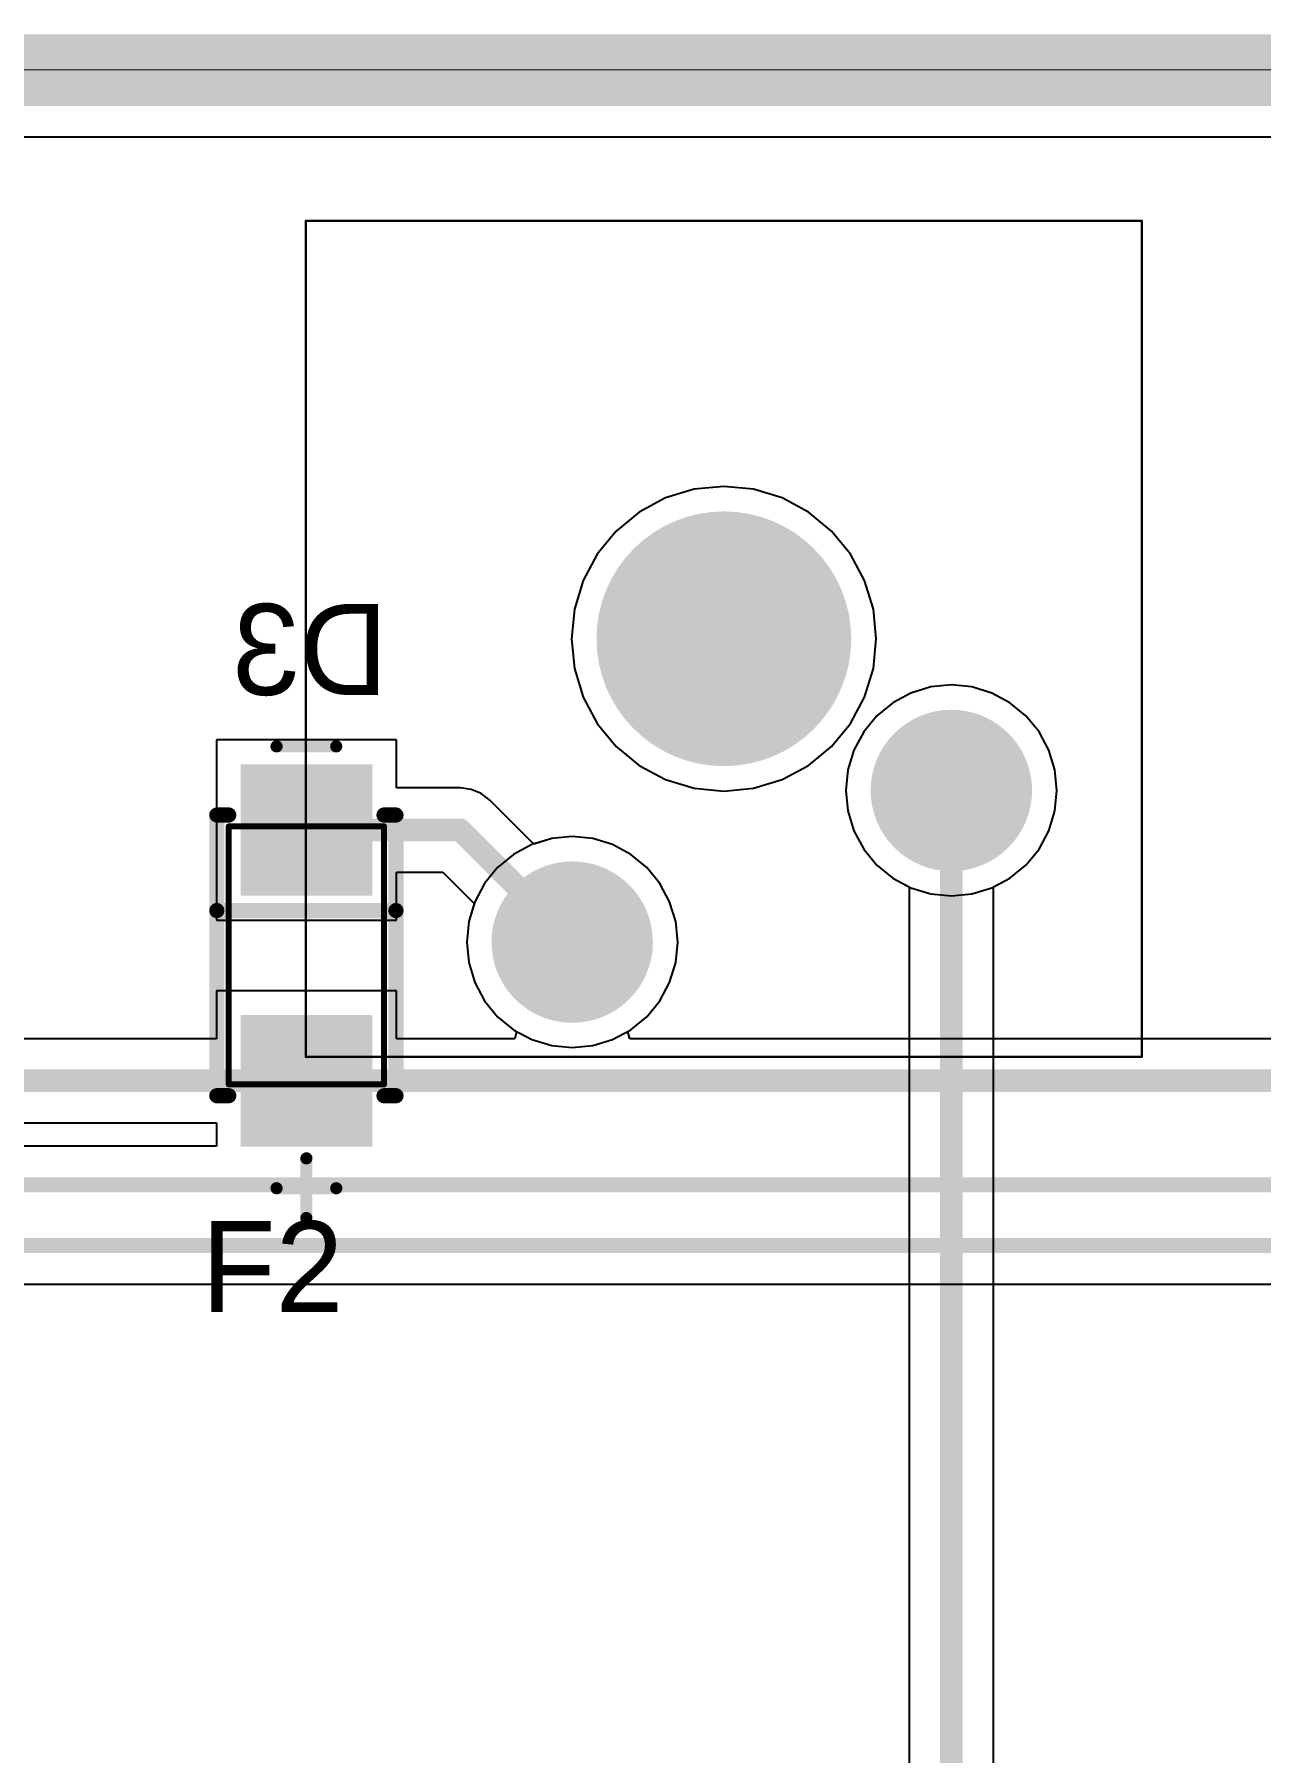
# Model space of a CAD drawing. Header units: millimetres. Extents: x 25 to 374, y 23 to 150.
# Drawn here: x 80.62 to 101.16, y 121.12 to 149.9 of the extents above; entities that cross this region are included whole.
import ezdxf

# ---------------------------------------------------------------- set-up
doc = ezdxf.new("R2010")
doc.units = ezdxf.units.MM
for name, color, linetype in [('BottomLayer', 5, 'Continuous'), ('BottomOverlay', 54, 'Continuous'), ('BottomPaste', 16, 'Continuous'), ('BottomSolder', 6, 'Continuous'), ('KeepOutLayer', 6, 'Continuous'), ('Mechanical1', 6, 'Continuous'), ('Mechanical13', 56, 'Continuous'), ('Mechanical15', 56, 'Continuous'), ('MultiLayer', 9, 'Continuous'), ('PadHoleLayer', 156, 'Continuous'), ('TopLayer', 1, 'Continuous'), ('TopOverlay', 2, 'Continuous'), ('TopSolder', 216, 'Continuous')]:
    doc.layers.add(name, color=color, linetype=linetype)

# ---------------------------------------------------------------- blocks, each defined once
blk = doc.blocks.new('SMA_DO_214AC__S1_B_31')
at = {"layer": 'BottomLayer'}
for points in [[(-1.1, -1), (-1.1, 1), (-3.1, -1), (-3.1, 1)], [(3.1, -1), (3.1, 1), (1.1, -1), (1.1, 1)]]:
    blk.add_solid(points, dxfattribs=at)
at = {"layer": 'BottomOverlay', "const_width": 0.254}
for points in [[(-2.35, 1.3), (-2.35, 1.5)], [(2.35, 1.5), (-2.35, 1.5)], [(-0.75, -1.5), (-0.75, 1.5)], [(2.35, 1.3), (2.35, 1.5)], [(-2.35, -1.5), (-2.35, -1.3)], [(2.35, -1.5), (-2.35, -1.5)], [(2.35, -1.5), (2.35, -1.3)]]:
    blk.add_lwpolyline(points, dxfattribs=at)
at = {"layer": 'BottomOverlay', "const_width": 0.127}
for points in [[(-2.414, 1.5, 1), (-2.287, 1.5, 1)], [(-2.414, 1.5, 1), (-2.287, 1.5, 1)], [(-0.814, 1.5, 1), (-0.687, 1.5, 1)], [(2.287, 1.5, 1), (2.414, 1.5, 1)], [(2.287, 1.5, 1), (2.414, 1.5, 1)], [(-2.414, 1.3, 1), (-2.287, 1.3, 1)], [(2.287, 1.3, 1), (2.414, 1.3, 1)], [(-2.414, -1.3, 1), (-2.287, -1.3, 1)], [(-2.414, -1.5, 1), (-2.287, -1.5, 1)], [(-2.414, -1.5, 1), (-2.287, -1.5, 1)], [(-0.814, -1.5, 1), (-0.687, -1.5, 1)], [(2.287, -1.3, 1), (2.414, -1.3, 1)], [(2.287, -1.5, 1), (2.414, -1.5, 1)], [(2.287, -1.5, 1), (2.414, -1.5, 1)]]:
    blk.add_lwpolyline(points, format="xyb", close=True, dxfattribs=at)
at = {"layer": 'BottomPaste'}
for points in [[(-1.1, -1), (-1.1, 1), (-3.1, -1), (-3.1, 1)], [(3.1, -1), (3.1, 1), (1.1, -1), (1.1, 1)]]:
    blk.add_solid(points, dxfattribs=at)
at = {"layer": 'BottomSolder'}
for points in [[(-0.998, -1.102), (-0.998, 1.102), (-3.202, -1.102), (-3.202, 1.102)], [(3.202, -1.102), (3.202, 1.102), (0.998, -1.102), (0.998, 1.102)]]:
    blk.add_solid(points, dxfattribs=at)
at = {"layer": 'Mechanical13', "const_width": 0.1}
for points in [[(2.16, 1.3), (-2.16, 1.3)], [(-2.16, -1.3), (-2.16, 1.3)], [(2.16, -1.3), (2.16, 1.3)], [(2.16, -1.3), (-2.16, -1.3)]]:
    blk.add_lwpolyline(points, dxfattribs=at)
at = {"layer": 'Mechanical13', "const_width": 0.05}
for points in [[(-2.185, 1.3, 1), (-2.135, 1.3, 1)], [(-2.185, 1.3, 1), (-2.135, 1.3, 1)], [(2.135, 1.3, 1), (2.185, 1.3, 1)], [(2.135, 1.3, 1), (2.185, 1.3, 1)], [(-2.185, -1.3, 1), (-2.135, -1.3, 1)], [(-2.185, -1.3, 1), (-2.135, -1.3, 1)], [(2.135, -1.3, 1), (2.185, -1.3, 1)], [(2.135, -1.3, 1), (2.185, -1.3, 1)]]:
    blk.add_lwpolyline(points, format="xyb", close=True, dxfattribs=at)
at = {"layer": 'Mechanical15', "const_width": 0.203}
for points in [[(-3.5, -0.5), (-3.5, 0.5)], [(3.9, -0.5), (3.9, 0.5)], [(4.4, 0), (3.4, 0)]]:
    blk.add_lwpolyline(points, dxfattribs=at)
at = {"layer": 'Mechanical15', "const_width": 0.102}
for points in [[(-3.551, 0.5, 1), (-3.449, 0.5, 1)], [(3.849, 0.5, 1), (3.951, 0.5, 1)], [(3.349, 0, 1), (3.451, 0, 1)], [(4.349, 0, 1), (4.451, 0, 1)], [(-3.551, -0.5, 1), (-3.449, -0.5, 1)], [(3.849, -0.5, 1), (3.951, -0.5, 1)]]:
    blk.add_lwpolyline(points, format="xyb", close=True, dxfattribs=at)
blk = doc.blocks.new('MX_SW_3_123')
at = {"layer": 'BottomLayer'}
for points, const_width in [([(-1.016, 0, 1), (1.016, 0, 1)], 2.032), ([(3.185, -2.54, 1), (4.435, -2.54, 1)], 1.25), ([(-3.165, -5.08, 1), (-1.915, -5.08, 1)], 1.25)]:
    blk.add_lwpolyline(points, format="xyb", close=True, dxfattribs=dict(at, const_width=const_width))
at = {"layer": 'BottomSolder'}
for points, const_width in [([(-1.067, 0, 1), (1.067, 0, 1)], 2.134), ([(3.134, -2.54, 1), (4.486, -2.54, 1)], 1.352), ([(-3.216, -5.08, 1), (-1.864, -5.08, 1)], 1.352)]:
    blk.add_lwpolyline(points, format="xyb", close=True, dxfattribs=dict(at, const_width=const_width))
at = {"layer": 'Mechanical1', "const_width": 0.0381}
for points in [[(-7, -7), (-7, 7)], [(-7, 7), (7, 7)], [(7, -7), (7, 7)], [(-7, -7), (7, -7)]]:
    blk.add_lwpolyline(points, dxfattribs=at)
at = {"layer": 'Mechanical1', "const_width": 0.0191}
for points in [[(-7.01, 7, 1), (-6.99, 7, 1)], [(-7.01, 7, 1), (-6.99, 7, 1)], [(6.99, 7, 1), (7.01, 7, 1)], [(6.99, 7, 1), (7.01, 7, 1)], [(-7.01, -7, 1), (-6.99, -7, 1)], [(-7.01, -7, 1), (-6.99, -7, 1)], [(6.99, -7, 1), (7.01, -7, 1)], [(6.99, -7, 1), (7.01, -7, 1)]]:
    blk.add_lwpolyline(points, format="xyb", close=True, dxfattribs=at)
at = {"layer": 'MultiLayer'}
for points, const_width in [([(-1.016, 0, 1), (1.016, 0, 1)], 2.032), ([(3.185, -2.54, 1), (4.435, -2.54, 1)], 1.25), ([(-3.165, -5.08, 1), (-1.915, -5.08, 1)], 1.25)]:
    blk.add_lwpolyline(points, format="xyb", close=True, dxfattribs=dict(at, const_width=const_width))
at = {"layer": 'PadHoleLayer'}
for points, const_width in [([(-1.016, 0, 1), (1.016, 0, 1)], 2.032), ([(3.435, -2.54, 1), (4.185, -2.54, 1)], 0.75), ([(-2.915, -5.08, 1), (-2.165, -5.08, 1)], 0.75)]:
    blk.add_lwpolyline(points, format="xyb", close=True, dxfattribs=dict(at, const_width=const_width))
at = {"layer": 'TopLayer'}
for points, const_width in [([(-1.016, 0, 1), (1.016, 0, 1)], 2.032), ([(3.185, -2.54, 1), (4.435, -2.54, 1)], 1.25), ([(-3.165, -5.08, 1), (-1.915, -5.08, 1)], 1.25)]:
    blk.add_lwpolyline(points, format="xyb", close=True, dxfattribs=dict(at, const_width=const_width))
at = {"layer": 'TopSolder'}
for points, const_width in [([(-1.067, 0, 1), (1.067, 0, 1)], 2.134), ([(3.134, -2.54, 1), (4.486, -2.54, 1)], 1.352), ([(-3.216, -5.08, 1), (-1.864, -5.08, 1)], 1.352)]:
    blk.add_lwpolyline(points, format="xyb", close=True, dxfattribs=dict(at, const_width=const_width))

msp = doc.modelspace()

# ---------------------------------------------------------------- linework, layer by layer
at = {"layer": 'BottomLayer'}
for p, q in [((26.613, 148.181), (372.04, 148.181)), ((91.669, 142.279), (91.19, 142.134)), ((92.166, 142.328), (91.669, 142.279)), ((92.664, 142.279), (92.166, 142.328)), ((93.143, 142.134), (92.664, 142.279)), ((90.748, 141.898), (90.362, 141.581)), ((91.19, 142.134), (90.748, 141.898)), ((93.584, 141.898), (93.143, 142.134)), ((93.971, 141.581), (93.584, 141.898)), ((90.362, 141.581), (90.044, 141.194)), ((94.289, 141.194), (93.971, 141.581)), ((90.044, 141.194), (89.808, 140.753)), ((94.524, 140.753), (94.289, 141.194)), ((89.808, 140.753), (89.663, 140.274)), ((94.67, 140.274), (94.524, 140.753)), ((89.663, 140.274), (89.614, 139.776)), ((94.719, 139.776), (94.67, 140.274)), ((89.614, 139.776), (89.663, 139.278)), ((94.67, 139.278), (94.719, 139.776)), ((89.663, 139.278), (89.808, 138.799)), ((94.524, 138.799), (94.67, 139.278)), ((95.976, 139.003), (95.632, 138.969)), ((96.321, 138.969), (95.976, 139.003)), ((89.808, 138.799), (90.044, 138.358)), ((94.289, 138.358), (94.524, 138.799)), ((95.3, 138.868), (94.995, 138.705)), ((95.632, 138.969), (95.3, 138.868)), ((96.652, 138.868), (96.321, 138.969)), ((96.958, 138.705), (96.652, 138.868)), ((94.727, 138.485), (94.508, 138.218)), ((94.995, 138.705), (94.727, 138.485)), ((97.226, 138.485), (96.958, 138.705)), ((97.445, 138.218), (97.226, 138.485)), ((90.044, 138.358), (90.362, 137.971)), ((93.971, 137.971), (94.289, 138.358)), ((94.508, 138.218), (94.344, 137.912)), ((97.608, 137.912), (97.445, 138.218)), ((86.682, 138.082), (83.666, 138.082)), ((83.666, 138.082), (83.666, 135.066)), ((86.682, 137.278), (86.682, 138.082)), ((90.362, 137.971), (90.748, 137.654)), ((93.584, 137.654), (93.971, 137.971)), ((94.344, 137.912), (94.244, 137.581)), ((97.709, 137.581), (97.608, 137.912)), ((90.748, 137.654), (91.19, 137.418)), ((93.143, 137.418), (93.584, 137.654)), ((94.244, 137.581), (94.21, 137.236)), ((97.743, 137.236), (97.709, 137.581)), ((87.749, 137.278), (86.682, 137.278)), ((87.931, 137.254), (87.749, 137.278)), ((91.19, 137.418), (91.669, 137.273)), ((91.669, 137.273), (92.166, 137.224)), ((92.166, 137.224), (92.664, 137.273)), ((92.664, 137.273), (93.143, 137.418)), ((88.101, 137.184), (87.931, 137.254)), ((88.247, 137.072), (88.101, 137.184)), ((88.981, 136.338), (88.247, 137.072)), ((94.21, 137.236), (94.244, 136.892)), ((97.709, 136.892), (97.743, 137.236)), ((94.244, 136.892), (94.344, 136.56)), ((97.608, 136.56), (97.709, 136.892)), ((89.282, 136.429), (88.981, 136.338)), ((89.626, 136.463), (89.282, 136.429)), ((89.971, 136.429), (89.626, 136.463)), ((90.302, 136.328), (89.971, 136.429)), ((94.344, 136.56), (94.508, 136.255)), ((97.445, 136.255), (97.608, 136.56)), ((90.608, 136.165), (90.302, 136.328)), ((90.876, 135.945), (90.608, 136.165)), ((94.508, 136.255), (94.727, 135.987)), ((97.226, 135.987), (97.445, 136.255)), ((86.682, 135.066), (86.682, 135.869)), ((86.682, 135.869), (87.457, 135.869)), ((87.457, 135.869), (87.985, 135.341)), ((91.095, 135.678), (90.876, 135.945)), ((94.727, 135.987), (94.995, 135.767)), ((96.958, 135.767), (97.226, 135.987)), ((91.258, 135.372), (91.095, 135.678)), ((94.995, 135.767), (95.3, 135.604)), ((95.3, 135.604), (95.632, 135.504)), ((96.321, 135.504), (96.652, 135.604)), ((96.652, 135.604), (96.958, 135.767)), ((87.985, 135.341), (87.894, 135.041)), ((91.359, 135.041), (91.258, 135.372)), ((95.632, 135.504), (95.976, 135.47)), ((95.976, 135.47), (96.321, 135.504)), ((83.666, 135.066), (86.682, 135.066)), ((87.894, 135.041), (87.86, 134.696)), ((91.393, 134.696), (91.359, 135.041)), ((87.86, 134.696), (87.894, 134.352)), ((91.359, 134.352), (91.393, 134.696)), ((87.894, 134.352), (87.994, 134.02)), ((91.258, 134.02), (91.359, 134.352)), ((86.682, 133.882), (83.666, 133.882)), ((83.666, 133.882), (83.666, 133.078)), ((86.682, 133.078), (86.682, 133.882)), ((87.994, 134.02), (88.158, 133.715)), ((91.095, 133.715), (91.258, 134.02)), ((88.158, 133.715), (88.377, 133.447)), ((90.876, 133.447), (91.095, 133.715)), ((88.377, 133.447), (88.645, 133.227)), ((90.608, 133.227), (90.876, 133.447)), ((83.666, 133.078), (71.545, 133.078)), ((88.663, 133.078), (86.682, 133.078)), ((88.645, 133.227), (88.694, 133.201)), ((88.694, 133.201), (88.663, 133.078)), ((90.559, 133.201), (90.608, 133.227)), ((90.59, 133.078), (90.559, 133.201)), ((102.716, 133.078), (90.59, 133.078)), ((65.02, 131.669), (83.666, 131.669)), ((83.666, 131.669), (83.666, 131.277)), ((83.666, 131.277), (59.297, 131.277)), ((55.08, 128.966), (330.06, 128.966))]:
    msp.add_line(p, q, dxfattribs=at)
for points, const_width in [([(85.174, 136.574), (87.749, 136.574)], 0.381), ([(87.749, 136.574), (89.626, 134.696)], 0.381), ([(65.02, 132.374), (85.174, 132.374)], 0.381), ([(85.174, 132.374), (104.224, 132.374)], 0.381), ([(55.207, 130.63), (287.514, 130.63)], 0.254), ([(55.08, 129.614), (330.676, 129.614)], 0.254)]:
    msp.add_lwpolyline(points, dxfattribs=dict(at, const_width=const_width))
at = {"layer": 'BottomLayer', "const_width": 0.191}
for points in [[(85.079, 136.574, 1), (85.269, 136.574, 1)], [(87.654, 136.574, 1), (87.844, 136.574, 1)], [(87.654, 136.574, 1), (87.844, 136.574, 1)], [(89.531, 134.696, 1), (89.722, 134.696, 1)], [(85.079, 132.374, 1), (85.269, 132.374, 1)], [(85.079, 132.374, 1), (85.269, 132.374, 1)]]:
    msp.add_lwpolyline(points, format="xyb", close=True, dxfattribs=at)
at = {"layer": 'KeepOutLayer', "const_width": 1.2}
msp.add_lwpolyline([(25.495, 149.299), (373.158, 149.299)], dxfattribs=at)
at = {"layer": 'Mechanical1', "const_width": 0.0127}
for points in [[(25.495, 149.305), (373.158, 149.305)], [(85.17, 146.78), (99.169, 146.78)], [(85.17, 132.781), (85.17, 146.78)], [(99.169, 132.781), (99.169, 146.78)], [(85.17, 132.781), (99.169, 132.781)]]:
    msp.add_lwpolyline(points, dxfattribs=at)
at = {"layer": 'Mechanical1', "const_width": 0.00635}
for points in [[(85.167, 146.78, 1), (85.173, 146.78, 1)], [(85.167, 146.78, 1), (85.173, 146.78, 1)], [(99.166, 146.78, 1), (99.172, 146.78, 1)], [(99.166, 146.78, 1), (99.172, 146.78, 1)], [(85.167, 132.781, 1), (85.173, 132.781, 1)], [(85.167, 132.781, 1), (85.173, 132.781, 1)], [(99.166, 132.781, 1), (99.172, 132.781, 1)], [(99.166, 132.781, 1), (99.172, 132.781, 1)]]:
    msp.add_lwpolyline(points, format="xyb", close=True, dxfattribs=at)
at = {"layer": 'TopLayer'}
for p, q in [((26.613, 148.181), (372.04, 148.181)), ((91.669, 142.279), (91.19, 142.134)), ((92.166, 142.328), (91.669, 142.279)), ((92.664, 142.279), (92.166, 142.328)), ((93.143, 142.134), (92.664, 142.279)), ((90.748, 141.898), (90.362, 141.581)), ((91.19, 142.134), (90.748, 141.898)), ((93.584, 141.898), (93.143, 142.134)), ((93.971, 141.581), (93.584, 141.898)), ((90.362, 141.581), (90.044, 141.194)), ((94.289, 141.194), (93.971, 141.581)), ((90.044, 141.194), (89.808, 140.753)), ((94.524, 140.753), (94.289, 141.194)), ((89.808, 140.753), (89.663, 140.274)), ((94.67, 140.274), (94.524, 140.753)), ((89.663, 140.274), (89.614, 139.776)), ((94.719, 139.776), (94.67, 140.274)), ((89.614, 139.776), (89.663, 139.278)), ((94.67, 139.278), (94.719, 139.776)), ((89.663, 139.278), (89.808, 138.799)), ((94.524, 138.799), (94.67, 139.278)), ((95.976, 139.003), (95.632, 138.969)), ((96.321, 138.969), (95.976, 139.003)), ((89.808, 138.799), (90.044, 138.358)), ((94.289, 138.358), (94.524, 138.799)), ((95.3, 138.868), (94.995, 138.705)), ((95.632, 138.969), (95.3, 138.868)), ((96.652, 138.868), (96.321, 138.969)), ((96.958, 138.705), (96.652, 138.868)), ((94.727, 138.485), (94.508, 138.218)), ((94.995, 138.705), (94.727, 138.485)), ((97.226, 138.485), (96.958, 138.705)), ((97.445, 138.218), (97.226, 138.485)), ((90.044, 138.358), (90.362, 137.971)), ((93.971, 137.971), (94.289, 138.358)), ((94.508, 138.218), (94.344, 137.912)), ((97.608, 137.912), (97.445, 138.218)), ((90.362, 137.971), (90.748, 137.654)), ((93.584, 137.654), (93.971, 137.971)), ((94.344, 137.912), (94.244, 137.581)), ((97.709, 137.581), (97.608, 137.912)), ((90.748, 137.654), (91.19, 137.418)), ((93.143, 137.418), (93.584, 137.654)), ((94.244, 137.581), (94.21, 137.236)), ((97.743, 137.236), (97.709, 137.581)), ((91.19, 137.418), (91.669, 137.273)), ((91.669, 137.273), (92.166, 137.224)), ((92.166, 137.224), (92.664, 137.273)), ((92.664, 137.273), (93.143, 137.418)), ((94.21, 137.236), (94.244, 136.892)), ((97.709, 136.892), (97.743, 137.236)), ((94.244, 136.892), (94.344, 136.56)), ((97.608, 136.56), (97.709, 136.892)), ((89.282, 136.429), (88.95, 136.328)), ((89.626, 136.463), (89.282, 136.429)), ((89.971, 136.429), (89.626, 136.463)), ((90.302, 136.328), (89.971, 136.429)), ((94.344, 136.56), (94.508, 136.255)), ((97.445, 136.255), (97.608, 136.56)), ((88.645, 136.165), (88.377, 135.945)), ((88.95, 136.328), (88.645, 136.165)), ((90.608, 136.165), (90.302, 136.328)), ((90.876, 135.945), (90.608, 136.165)), ((94.508, 136.255), (94.727, 135.987)), ((97.226, 135.987), (97.445, 136.255)), ((88.377, 135.945), (88.158, 135.678)), ((91.095, 135.678), (90.876, 135.945)), ((94.727, 135.987), (94.995, 135.767)), ((96.958, 135.767), (97.226, 135.987)), ((88.158, 135.678), (87.994, 135.372)), ((91.258, 135.372), (91.095, 135.678)), ((94.995, 135.767), (95.272, 135.619)), ((95.272, 135.619), (95.272, 110.29)), ((96.681, 135.619), (96.958, 135.767)), ((96.681, 110.312), (96.681, 135.619)), ((87.994, 135.372), (87.894, 135.041)), ((91.359, 135.041), (91.258, 135.372)), ((87.894, 135.041), (87.86, 134.696)), ((91.393, 134.696), (91.359, 135.041)), ((87.86, 134.696), (87.894, 134.352)), ((91.359, 134.352), (91.393, 134.696)), ((87.894, 134.352), (87.994, 134.02)), ((91.258, 134.02), (91.359, 134.352)), ((87.994, 134.02), (88.158, 133.715)), ((91.095, 133.715), (91.258, 134.02)), ((88.158, 133.715), (88.377, 133.447)), ((90.876, 133.447), (91.095, 133.715)), ((88.377, 133.447), (88.645, 133.227)), ((90.608, 133.227), (90.876, 133.447)), ((88.645, 133.227), (88.95, 133.064)), ((88.95, 133.064), (89.282, 132.964)), ((89.282, 132.964), (89.626, 132.93)), ((89.626, 132.93), (89.971, 132.964)), ((89.971, 132.964), (90.302, 133.064)), ((90.302, 133.064), (90.608, 133.227))]:
    msp.add_line(p, q, dxfattribs=at)
at = {"layer": 'TopLayer', "const_width": 0.381}
msp.add_lwpolyline([(95.976, 108.704), (95.976, 137.236)], dxfattribs=at)
at = {"layer": 'TopLayer', "const_width": 0.191}
msp.add_lwpolyline([(95.881, 137.236, 1), (96.072, 137.236, 1)], format="xyb", close=True, dxfattribs=at)

# ---------------------------------------------------------------- block references
msp.add_blockref('MX_SW_3_123', (92.166, 139.776))
at = {"rotation": 270}
msp.add_blockref('SMA_DO_214AC__S1_B_31', (85.174, 134.474), dxfattribs=at)

# ---------------------------------------------------------------- texts
at = {"layer": 'BottomOverlay', "text_generation_flag": 2}
msp.add_text('D3', height=1.524, dxfattribs=at).set_placement((86.538, 138.836))
at = {"layer": 'TopOverlay'}
msp.add_text('F2', height=1.524, dxfattribs=at).set_placement((83.414, 128.499))

doc.saveas('drawing.dxf')
